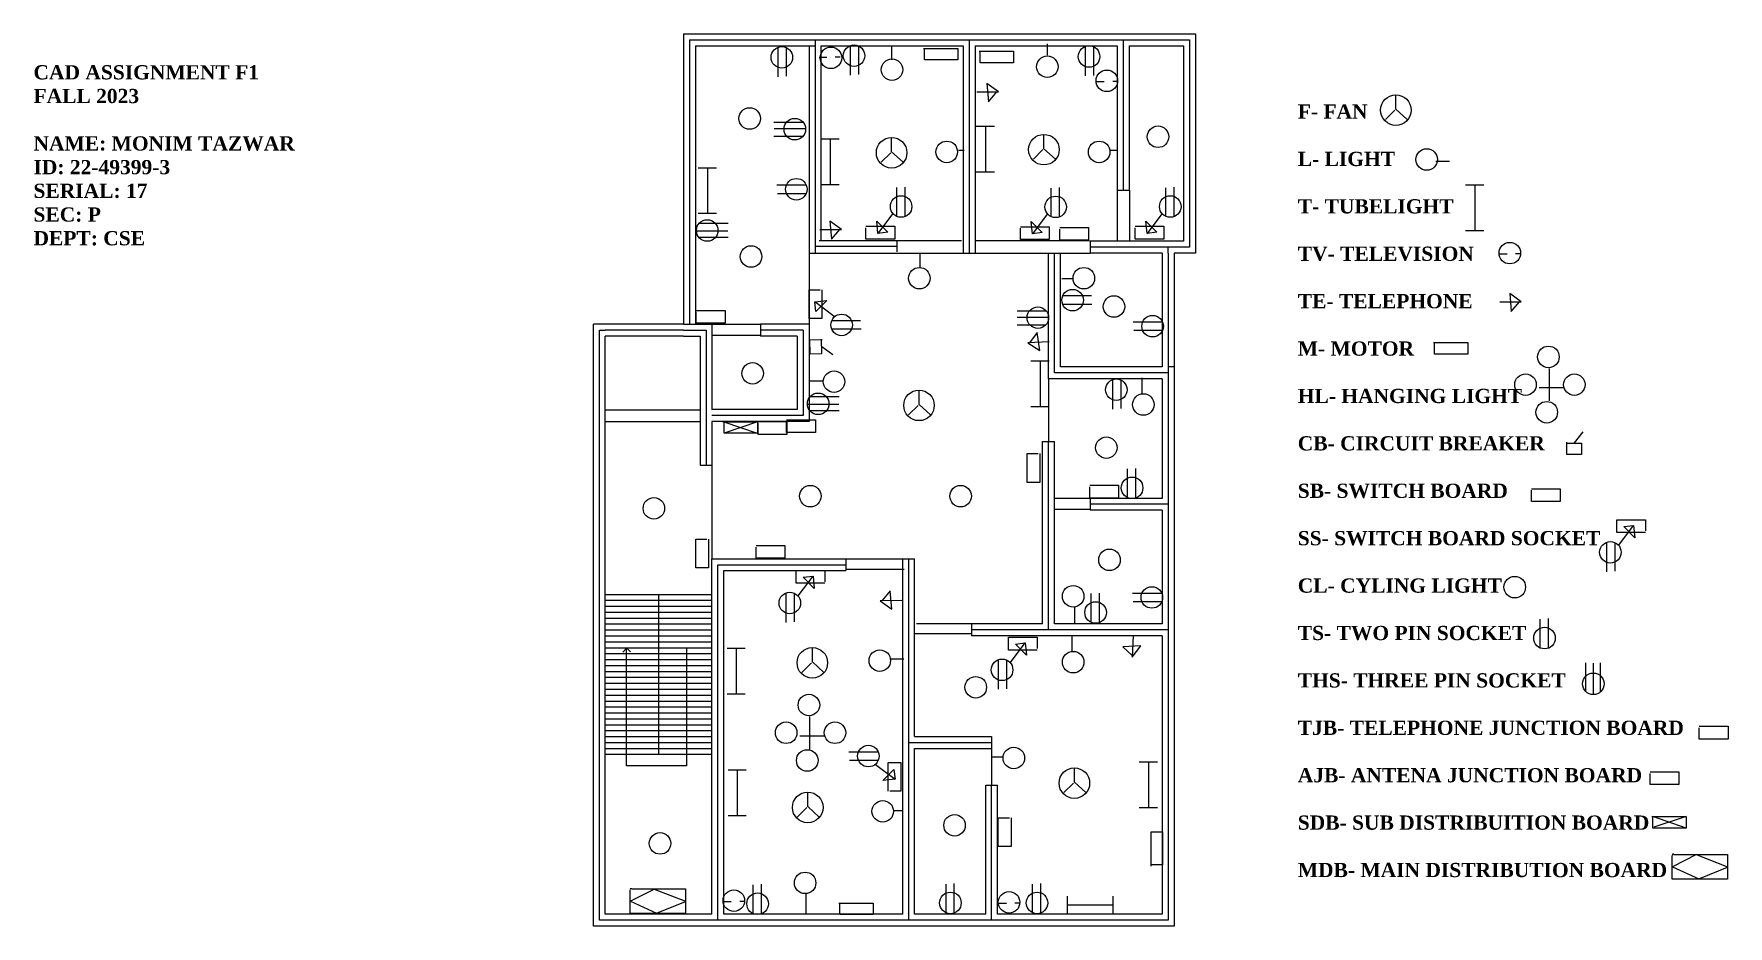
# Model space of a CAD drawing. Header units: inches. Extents: x -23324 to -21895, y 9677 to 10430.
import ezdxf

# ---------------------------------------------------------------- set-up
doc = ezdxf.new("R2010")
doc.units = ezdxf.units.IN
doc.header["$MEASUREMENT"] = 0

msp = doc.modelspace()

# ---------------------------------------------------------------- linework, layer by layer
for p, q in [((-22776.1, 10429.7), (-22752.1, 10429.7)), ((-22776.1, 10429.7), (-22776.1, 10184.7)), ((-22752.1, 10429.7), (-22670.1, 10429.7)), ((-22670.1, 10429.7), (-22540.1, 10429.7)), ((-22540.1, 10429.7), (-22410.1, 10429.7)), ((-22535.1, 10424.7), (-22535.1, 10244.7)), ((-22535.1, 10424.7), (-22535.1, 10244.7)), ((-22410.1, 10429.7), (-22344.1, 10429.7)), ((-22344.1, 10429.7), (-22344.1, 10419.7)), ((-22766.1, 10419.7), (-22766.1, 10184.7)), ((-22766.1, 10419.7), (-22752.1, 10419.7)), ((-22752.1, 10419.7), (-22670.1, 10419.7)), ((-22696.4, 10417.8), (-22696.4, 10393.5)), ((-22689.4, 10417.8), (-22689.4, 10394)), ((-22670.1, 10419.7), (-22670.1, 10244.7)), ((-22670.1, 10419.7), (-22665.1, 10419.7)), ((-22661.7, 10410.1), (-22655.2, 10410.1)), ((-22660.1, 10419.7), (-22660.1, 10255.3)), ((-22660.1, 10419.7), (-22540.1, 10419.7)), ((-22643.9, 10410.1), (-22648, 10410.1)), ((-22635.5, 10419.2), (-22635.5, 10394.9)), ((-22628.4, 10419.2), (-22628.4, 10395.4)), ((-22600.3, 10407.7), (-22600.3, 10418.9)), ((-22573.6, 10417.5), (-22544.6, 10417.5)), ((-22572.7, 10407.8), (-22572.7, 10417.5)), ((-22544.6, 10407.8), (-22572.7, 10407.8)), ((-22544.6, 10417.5), (-22544.6, 10407.8)), ((-22540.1, 10419.7), (-22540.1, 10244.7)), ((-22530.1, 10419.7), (-22410.1, 10419.7)), ((-22530.1, 10419.7), (-22530.1, 10244.7)), ((-22526.7, 10415), (-22497.7, 10415)), ((-22525.7, 10405.3), (-22525.7, 10415)), ((-22497.7, 10415), (-22497.7, 10405.3)), ((-22468.9, 10411.7), (-22468.9, 10421.3)), ((-22437.3, 10418.5), (-22437.3, 10394.2)), ((-22430.2, 10418.5), (-22430.2, 10394.7)), ((-22410.1, 10419.7), (-22410.1, 10297.7)), ((-22400.1, 10419.7), (-22354.1, 10419.7)), ((-22400.1, 10419.7), (-22400.1, 10297.7)), ((-22354.1, 10419.7), (-22354.1, 10254.7)), ((-22344.1, 10419.7), (-22344.1, 10244.7)), ((-22497.7, 10405.3), (-22525.7, 10405.3)), ((-22528.6, 10380.9), (-22510.4, 10380.9)), ((-22510.4, 10380.9), (-22520.2, 10387.9)), ((-22520.2, 10387.9), (-22518.8, 10372.5)), ((-22518.8, 10372.5), (-22511.8, 10380.9)), ((-22427.6, 10389.5), (-22421.1, 10389.5)), ((-22409.8, 10389.5), (-22413.9, 10389.5)), ((-22175.8, 10365.4), (-22183.8, 10357.4)), ((-22175, 10366.2), (-22175, 10377.4)), ((-22175, 10366.2), (-22165.4, 10357.4)), ((-22699.8, 10355.1), (-22675.6, 10355.1)), ((-22529.1, 10351.8), (-22513.8, 10351.8)), ((-22521.4, 10351.8), (-22521.4, 10313.4)), ((-22675.6, 10343.1), (-22699.8, 10343.1)), ((-22673.2, 10349.5), (-22699.7, 10349.5)), ((-22660.1, 10341), (-22644.7, 10341)), ((-22652.4, 10341), (-22652.4, 10302.6)), ((-22600.5, 10330.2), (-22600.5, 10341.5)), ((-22472, 10332.8), (-22472, 10344.1)), ((-22601.3, 10329.4), (-22609.4, 10321.4)), ((-22600.5, 10330.2), (-22590.9, 10321.4)), ((-22544.2, 10331.7), (-22539.4, 10331.7)), ((-22472.8, 10332), (-22480.8, 10324)), ((-22472, 10332.8), (-22462.3, 10324)), ((-22416, 10331.7), (-22409.6, 10331.7)), ((-22141.3, 10322.4), (-22129.7, 10322.4)), ((-22763.6, 10316.7), (-22748.2, 10316.7)), ((-22755.9, 10316.7), (-22755.9, 10278.3)), ((-22529.1, 10313.4), (-22513.8, 10313.4)), ((-22673.1, 10301.9), (-22697.3, 10301.9)), ((-22673.1, 10294.8), (-22696.9, 10294.8)), ((-22660.1, 10302.6), (-22644.7, 10302.6)), ((-22596.2, 10276.2), (-22596.2, 10300)), ((-22589.2, 10276.2), (-22589.2, 10300.4)), ((-22465.9, 10275.8), (-22465.9, 10299.6)), ((-22458.8, 10275.8), (-22458.8, 10300)), ((-22410.1, 10297.7), (-22400.1, 10297.7)), ((-22410.1, 10297.4), (-22410.1, 10254.6)), ((-22399.8, 10297.4), (-22399.8, 10254.6)), ((-22369.1, 10276.1), (-22369.1, 10299.9)), ((-22362.1, 10276.1), (-22362.1, 10300.3)), ((-22116.2, 10302.2), (-22100.8, 10302.2)), ((-22108.5, 10302.2), (-22108.5, 10263.8)), ((-22763.6, 10278.3), (-22748.2, 10278.3)), ((-22762.7, 10270), (-22738.5, 10270)), ((-22661.1, 10264.7), (-22642.9, 10264.7)), ((-22642.9, 10264.7), (-22652.7, 10271.7)), ((-22652.7, 10271.7), (-22651.3, 10256.4)), ((-22651.3, 10256.4), (-22644.3, 10264.7)), ((-22612.1, 10261.3), (-22613.1, 10271.7)), ((-22613.1, 10271.7), (-22603.8, 10262.4)), ((-22599.7, 10277.9), (-22612.1, 10261.3)), ((-22481.7, 10261), (-22482.8, 10271.3)), ((-22482.8, 10271.3), (-22473.4, 10262)), ((-22469.3, 10277.5), (-22481.7, 10261)), ((-22385, 10261.2), (-22386, 10271.6)), ((-22386, 10271.6), (-22376.7, 10262.3)), ((-22372.5, 10277.8), (-22385, 10261.2)), ((-22765.1, 10263.6), (-22738.6, 10263.6)), ((-22738.5, 10257.9), (-22762.7, 10257.9)), ((-22661.5, 10255.3), (-22596, 10255.3)), ((-22603.8, 10262.4), (-22612.1, 10261.3)), ((-22596, 10255.3), (-22596, 10245.8)), ((-22596, 10255.3), (-22541.4, 10255.3)), ((-22433.6, 10255), (-22530.2, 10255)), ((-22473.4, 10262), (-22481.7, 10261)), ((-22362.1, 10254.7), (-22433.1, 10254.7)), ((-22433.1, 10254.7), (-22433.1, 10244.7)), ((-22376.7, 10262.3), (-22385, 10261.2)), ((-22354.1, 10254.7), (-22362.1, 10254.7)), ((-22116.2, 10263.8), (-22100.8, 10263.8)), ((-22670.1, 10244.7), (-22660.1, 10244.7)), ((-22670.1, 10244.7), (-22670.1, 10184.7)), ((-22660.1, 10244.7), (-22468.1, 10244.7)), ((-22576.3, 10232.5), (-22576.3, 10244.5)), ((-22540.1, 10244.7), (-22530.1, 10244.7)), ((-22468.1, 10138.7), (-22468.1, 10244.7)), ((-22468.1, 10244.7), (-22458.1, 10244.7)), ((-22458.1, 10148.7), (-22458.1, 10244.7)), ((-22458.1, 10244.7), (-22433.1, 10244.7)), ((-22372.1, 10244.7), (-22433.1, 10244.7)), ((-22372.1, 10244.7), (-22372.1, 10148.7)), ((-22344.1, 10244.7), (-22362.1, 10244.7)), ((-22362.1, 10244.7), (-22362.1, 10138.7)), ((-22087.7, 10244.1), (-22081.2, 10244.1)), ((-22069.9, 10244.1), (-22074, 10244.1)), ((-22447.4, 10223), (-22457, 10223)), ((-22455.7, 10208.8), (-22431.9, 10208.8)), ((-22069.2, 10203.7), (-22079, 10210.7)), ((-22079, 10210.7), (-22077.6, 10195.3)), ((-22665.4, 10203.7), (-22655.1, 10204.8)), ((-22648.9, 10191.3), (-22665.4, 10203.7)), ((-22664.4, 10195.5), (-22665.4, 10203.7)), ((-22655.1, 10204.8), (-22664.4, 10195.5)), ((-22494.7, 10196.1), (-22470.5, 10196.1)), ((-22455.7, 10201.7), (-22431.5, 10201.7)), ((-22087.4, 10203.7), (-22069.2, 10203.7)), ((-22077.6, 10195.3), (-22070.6, 10203.7)), ((-22852.1, 10102.7), (-22852.1, 10184.7)), ((-22776.1, 10184.7), (-22852.1, 10184.7)), ((-22776.1, 10179.7), (-22842.1, 10179.7)), ((-22776.1, 10184.7), (-22752.1, 10184.7)), ((-22752.1, 10184.7), (-22752.1, 10112.7)), ((-22752.1, 10184.7), (-22752.1, 10112.7)), ((-22752.1, 10184.7), (-22711.1, 10184.7)), ((-22670.1, 10184.7), (-22711.1, 10184.7)), ((-22711.1, 10184.7), (-22711.1, 10174.7)), ((-22670.1, 10184.7), (-22670.1, 10102.7)), ((-22650.6, 10187.9), (-22626.8, 10187.9)), ((-22650.6, 10180.8), (-22626.3, 10180.8)), ((-22470.5, 10184), (-22494.7, 10184)), ((-22468.1, 10190.4), (-22494.6, 10190.4)), ((-22372.4, 10186.3), (-22396.6, 10186.3)), ((-22372.4, 10179.3), (-22396.2, 10179.3)), ((-22776.1, 10174.7), (-22842.1, 10174.7)), ((-22842.1, 10102.7), (-22842.1, 10174.7)), ((-22776.1, 10174.7), (-22762.1, 10174.7)), ((-22762.1, 10174.7), (-22762.1, 10065.7)), ((-22711.5, 10175.3), (-22752.1, 10175.3)), ((-22680.1, 10174.7), (-22711.1, 10174.7)), ((-22680.1, 10174.7), (-22680.1, 10112.7)), ((-22669.6, 10171.6), (-22659, 10171.9)), ((-22669.3, 10159.3), (-22669.6, 10171.6)), ((-22660, 10172), (-22659.7, 10159.6)), ((-22650.1, 10158.8), (-22659.3, 10165.7)), ((-22467.5, 10169.8), (-22485.6, 10168.9)), ((-22485.6, 10168.9), (-22475.5, 10162.4)), ((-22477.7, 10177.7), (-22484.2, 10168.9)), ((-22475.5, 10162.4), (-22477.7, 10177.7)), ((-22143.4, 10169.2), (-22114.4, 10169.2)), ((-22142.4, 10159.5), (-22142.4, 10169.2)), ((-22114.4, 10169.2), (-22114.4, 10159.5)), ((-22659.7, 10159.6), (-22669.3, 10159.3)), ((-22482.9, 10153.7), (-22467.6, 10153.7)), ((-22475.2, 10153.7), (-22475.2, 10115.3)), ((-22114.4, 10159.5), (-22142.4, 10159.5)), ((-22658.8, 10136.7), (-22669.6, 10136.7)), ((-22372.1, 10138.7), (-22468.1, 10138.7)), ((-22468.1, 10138.7), (-22468.1, 10085.7)), ((-22372.1, 10148.7), (-22458.1, 10148.7)), ((-22414.2, 10137.3), (-22414.2, 10113)), ((-22407.1, 10137.3), (-22407.1, 10113.5)), ((-22389.1, 10125.3), (-22389.1, 10139.3)), ((-22372.1, 10138.7), (-22372.1, 10037.7)), ((-22362.1, 10138.7), (-22362.1, 10032.7)), ((-22045.8, 10147.3), (-22045.8, 10119.9)), ((-22669.1, 10123.6), (-22644.8, 10123.6)), ((-22577.4, 10117), (-22577.4, 10128.3)), ((-22033.4, 10130.9), (-22054, 10130.9)), ((-22762.2, 10112.2), (-22841.6, 10112.2)), ((-22680.1, 10112.7), (-22752.1, 10112.7)), ((-22671.4, 10117.2), (-22645, 10117.2)), ((-22644.8, 10111.6), (-22669.1, 10111.6)), ((-22578.2, 10116.2), (-22586.2, 10108.2)), ((-22577.4, 10117), (-22567.8, 10108.2)), ((-22482.9, 10115.3), (-22467.6, 10115.3)), ((-22852.1, 9986.7), (-22852.1, 10102.7)), ((-22842.1, 9986.7), (-22842.1, 10102.7)), ((-22842.1, 10102.7), (-22761.9, 10102.7)), ((-22670.1, 10102.7), (-22752.1, 10102.7)), ((-22752.1, 10102.7), (-22752.1, 10065.7)), ((-22752.1, 10102.7), (-22752.1, 10065.7)), ((-22742.8, 10102.2), (-22713.8, 10102.2)), ((-22713.7, 10092.4), (-22741.9, 10102.1)), ((-22741.8, 10092.6), (-22741.8, 10102.2)), ((-22713.7, 10102.4), (-22741, 10093.1)), ((-22713.8, 10102.2), (-22713.8, 10092.6)), ((-22017.4, 10093.8), (-22024.6, 10084.7)), ((-22713.8, 10092.6), (-22741.8, 10092.6)), ((-22473.1, 9931.7), (-22473.1, 10085.7)), ((-22473.1, 10085.7), (-22463.1, 10085.7)), ((-22463.1, 9931.7), (-22463.1, 10085.7)), ((-22030.9, 10084.2), (-22018.5, 10084.2)), ((-22030.8, 10074.6), (-22030.8, 10085.2)), ((-22018.5, 10084.2), (-22018.5, 10074.6)), ((-22762.1, 10065.7), (-22752.1, 10065.7)), ((-22752.1, 10065.7), (-22752.1, 9986.7)), ((-22018.5, 10074.6), (-22030.8, 10074.6)), ((-22401.4, 10038.7), (-22401.4, 10062.5)), ((-22394.3, 10038.7), (-22394.3, 10062.9)), ((-22433.2, 10037.6), (-22463.1, 10037.6)), ((-22372.1, 10037.7), (-22433.1, 10037.7)), ((-22433.1, 10037.7), (-22433.1, 10027.7)), ((-22432.8, 10028.3), (-22463.1, 10028.3)), ((-22372.1, 10027.7), (-22433.1, 10027.7)), ((-22372.1, 10027.7), (-22372.1, 9931.7)), ((-22362.1, 10032.7), (-22362.1, 9926.7)), ((-21986.9, 9998.3), (-21974.4, 10014.9)), ((-21982.7, 10013.9), (-21974.4, 10014.9)), ((-21973.4, 10004.5), (-21982.7, 10013.9)), ((-21974.4, 10014.9), (-21973.4, 10004.5)), ((-21997.3, 10000.1), (-21997.3, 9975.8)), ((-21990.3, 10000.1), (-21990.3, 9976.3)), ((-22852.1, 9676.7), (-22852.1, 9986.7)), ((-22852.1, 9676.7), (-22852.1, 9986.7)), ((-22842.1, 9686.7), (-22842.1, 9986.7)), ((-22752.1, 9686.7), (-22752.1, 9986.7)), ((-22752.1, 9986.7), (-22639.1, 9986.7)), ((-22639.1, 9986.7), (-22639.1, 9976.7)), ((-22639.1, 9986.7), (-22591.1, 9986.7)), ((-22591.1, 9686.7), (-22591.1, 9986.7)), ((-22591.1, 9986.7), (-22581.1, 9986.7)), ((-22581.1, 9836.7), (-22581.1, 9986.7)), ((-22742.1, 9686.7), (-22742.1, 9976.7)), ((-22742.1, 9976.7), (-22639.1, 9976.7)), ((-22679.3, 9955.5), (-22666.8, 9972.1)), ((-22675.1, 9971.1), (-22666.8, 9972.1)), ((-22665.8, 9961.7), (-22675.1, 9971.1)), ((-22666.8, 9972.1), (-22665.8, 9961.7)), ((-22639.1, 9978.1), (-22589.8, 9978.1)), ((-22842.1, 9956.7), (-22752.1, 9956.7)), ((-22842.1, 9951.7), (-22752.1, 9951.7)), ((-22797.1, 9956.7), (-22797.1, 9821.7)), ((-22689.7, 9957.3), (-22689.7, 9933)), ((-22682.7, 9957.3), (-22682.7, 9933.5)), ((-22591.9, 9951.4), (-22610.1, 9951.2)), ((-22610.1, 9951.2), (-22600.2, 9944.3)), ((-22601.7, 9959.7), (-22608.7, 9951.2)), ((-22600.2, 9944.3), (-22601.7, 9959.7)), ((-22432.2, 9933.5), (-22432.2, 9957.3)), ((-22425.1, 9933.5), (-22425.1, 9957.7)), ((-22373, 9957.4), (-22397.2, 9957.4)), ((-22373, 9950.3), (-22396.8, 9950.3)), ((-22842.1, 9946.7), (-22752.1, 9946.7)), ((-22842.1, 9941.7), (-22752.1, 9941.7)), ((-22842.1, 9936.7), (-22752.1, 9936.7)), ((-22446.2, 9945.9), (-22446.2, 9932.6)), ((-22053.3, 9911.9), (-22053.3, 9935.7)), ((-22046.3, 9911.9), (-22046.3, 9936.2)), ((-22842.1, 9931.7), (-22752.1, 9931.7)), ((-22842.1, 9926.7), (-22752.1, 9926.7)), ((-22842.1, 9921.7), (-22752.1, 9921.7)), ((-22533.2, 9923.4), (-22581.6, 9923.4)), ((-22533.1, 9931.7), (-22579.4, 9931.7)), ((-22473.1, 9931.7), (-22533.1, 9931.7)), ((-22533.1, 9931.7), (-22533.1, 9921.7)), ((-22468.1, 9921.7), (-22533.1, 9921.7)), ((-22468.1, 9921.7), (-22533.1, 9921.7)), ((-22468.1, 9921.7), (-22533.1, 9921.7)), ((-22372.1, 9921.7), (-22468.1, 9921.7)), ((-22372.1, 9931.7), (-22463.1, 9931.7)), ((-22448.1, 9908.7), (-22448.1, 9921.3)), ((-22396.7, 9922), (-22397.5, 9903.8)), ((-22372.1, 9921.7), (-22372.1, 9830.7)), ((-22362.1, 9926.7), (-22362.1, 9830.7)), ((-22842.1, 9916.7), (-22752.1, 9916.7)), ((-22842.1, 9911.7), (-22752.1, 9911.7)), ((-22824.1, 9911.4), (-22827.4, 9908)), ((-22824.1, 9812.1), (-22824.1, 9911.7)), ((-22823.9, 9911.2), (-22820.9, 9908.2)), ((-22773.5, 9911.7), (-22773.5, 9812.1)), ((-22739.4, 9911.2), (-22724, 9911.2)), ((-22731.7, 9911.2), (-22731.7, 9872.8)), ((-22667.4, 9899.7), (-22667.4, 9910.9)), ((-22500.2, 9899.2), (-22487.7, 9915.7)), ((-22496, 9914.7), (-22487.7, 9915.7)), ((-22486.7, 9905.4), (-22496, 9914.7)), ((-22487.7, 9915.7), (-22486.7, 9905.4)), ((-22390.1, 9913.3), (-22405.5, 9912.5)), ((-22405.5, 9912.5), (-22397.4, 9905.2)), ((-22397.5, 9903.8), (-22390.1, 9913.3)), ((-22842.1, 9906.7), (-22752.1, 9906.7)), ((-22842.1, 9901.7), (-22752.1, 9901.7)), ((-22842.1, 9896.7), (-22752.1, 9896.7)), ((-22668.2, 9898.9), (-22676.2, 9890.8)), ((-22667.4, 9899.7), (-22657.7, 9890.8)), ((-22601.7, 9902.3), (-22590.2, 9902.3)), ((-22510.6, 9900.9), (-22510.6, 9876.7)), ((-22503.6, 9900.9), (-22503.6, 9877.1)), ((-22014.6, 9874.5), (-22014.6, 9898.8)), ((-22008.2, 9872.2), (-22008.2, 9898.7)), ((-22002.6, 9898.8), (-22002.6, 9874.5)), ((-22842.1, 9891.7), (-22752.1, 9891.7)), ((-22842.1, 9891.7), (-22752.1, 9891.7)), ((-22842.1, 9886.7), (-22752.1, 9886.7)), ((-22842.1, 9881.7), (-22752.1, 9881.7)), ((-22842.1, 9876.7), (-22752.1, 9876.7)), ((-22842.1, 9871.7), (-22752.1, 9871.7)), ((-22842.1, 9866.7), (-22752.1, 9866.7)), ((-22739.4, 9872.8), (-22724, 9872.8)), ((-22842.1, 9861.7), (-22752.1, 9861.7)), ((-22842.1, 9856.7), (-22752.1, 9856.7)), ((-22842.1, 9851.7), (-22752.1, 9851.7)), ((-22669.7, 9853.5), (-22669.7, 9826.1)), ((-22842.1, 9846.7), (-22752.1, 9846.7)), ((-22842.1, 9841.7), (-22752.1, 9841.7)), ((-22842.1, 9836.7), (-22752.1, 9836.7)), ((-22657.4, 9837.1), (-22678, 9837.1)), ((-22581.1, 9836.7), (-22516.1, 9836.7)), ((-22516.1, 9836.7), (-22516.1, 9826.7)), ((-22842.1, 9831.7), (-22752.1, 9831.7)), ((-22842.1, 9826.7), (-22752.1, 9826.7)), ((-22842.1, 9821.7), (-22752.1, 9821.7)), ((-22612.2, 9823.5), (-22636.5, 9823.5)), ((-22581.1, 9826.7), (-22516.1, 9826.7)), ((-22581.1, 9686.7), (-22581.1, 9826.7)), ((-22516.1, 9826.7), (-22516.1, 9795.7)), ((-22372.1, 9830.7), (-22372.1, 9686.7)), ((-22362.1, 9830.7), (-22362.1, 9676.7)), ((-22773.5, 9812.1), (-22824.1, 9812.1)), ((-22738.5, 9808.5), (-22723.1, 9808.5)), ((-22730.8, 9808.5), (-22730.8, 9770.1)), ((-22612.2, 9816.4), (-22636, 9816.4)), ((-22614, 9813), (-22597.4, 9800.6)), ((-22607.8, 9799.5), (-22598.5, 9808.9)), ((-22598.5, 9808.9), (-22597.4, 9800.6)), ((-22506.5, 9819.3), (-22515.4, 9819.3)), ((-22446.3, 9798.2), (-22446.3, 9809.5)), ((-22391.5, 9815.3), (-22376.1, 9815.3)), ((-22383.8, 9815.3), (-22383.8, 9776.9)), ((-22597.4, 9800.6), (-22607.8, 9799.5)), ((-22521.1, 9686.7), (-22521.1, 9795.7)), ((-22521.1, 9795.7), (-22511.1, 9795.7)), ((-22511.1, 9686.7), (-22511.1, 9795.7)), ((-22447.1, 9797.4), (-22455.1, 9789.4)), ((-22446.3, 9798.2), (-22436.6, 9789.4)), ((-22671.3, 9777.7), (-22671.3, 9788.9)), ((-22738.5, 9770.1), (-22723.1, 9770.1)), ((-22672.1, 9776.9), (-22680.1, 9768.8)), ((-22671.3, 9777.7), (-22661.6, 9768.8)), ((-22599.1, 9774.2), (-22591.5, 9774.2)), ((-22391.5, 9776.9), (-22376.1, 9776.9)), ((-21959.1, 9769.2), (-21930.1, 9769.2)), ((-21958.2, 9759.5), (-21958.2, 9769.2)), ((-21930, 9759.4), (-21958.2, 9769.1)), ((-21930, 9769.3), (-21957.4, 9760.1)), ((-21930.1, 9769.2), (-21930.1, 9759.5)), ((-22381.6, 9727.4), (-22381.6, 9756.4)), ((-22381.6, 9756.4), (-22371.9, 9756.4)), ((-22371.9, 9756.4), (-22371.9, 9728.3)), ((-21930.1, 9759.5), (-21958.2, 9759.5)), ((-21941.8, 9716.3), (-21941.8, 9736.2)), ((-21940.6, 9737.4), (-21941.7, 9737.4)), ((-21941.7, 9737.4), (-21941.7, 9737.4)), ((-21941.7, 9737.4), (-21941.7, 9736.5)), ((-21921.3, 9737.1), (-21941.5, 9726.8)), ((-21940.6, 9737.3), (-21895.1, 9737.3)), ((-21921.5, 9737.1), (-21895.1, 9726.8)), ((-21895.1, 9737.3), (-21895.1, 9716.3)), ((-22371.9, 9728.3), (-22381.6, 9728.3)), ((-21941.5, 9726.8), (-21919.5, 9716.6)), ((-21919.5, 9716.6), (-21895.1, 9726.6)), ((-22819.8, 9708.3), (-22821, 9708.3)), ((-22821, 9708.3), (-22821, 9708.3)), ((-22821, 9708.3), (-22821, 9707.5)), ((-22821, 9687.3), (-22821, 9707.1)), ((-22800.5, 9708), (-22820.7, 9697.8)), ((-22819.8, 9708.3), (-22774.3, 9708.3)), ((-22800.8, 9708), (-22774.3, 9697.8)), ((-22774.3, 9708.3), (-22774.3, 9687.3)), ((-22717.4, 9687.7), (-22717.4, 9711.5)), ((-22710.3, 9687.7), (-22710.3, 9712)), ((-22554.6, 9688.4), (-22554.6, 9712.2)), ((-22547.6, 9688.4), (-22547.6, 9712.7)), ((-22481.6, 9688.4), (-22481.6, 9712.2)), ((-22474.5, 9688.4), (-22474.5, 9712.7)), ((-21895.1, 9716.3), (-21941.8, 9716.3)), ((-22820.7, 9697.8), (-22798.8, 9687.6)), ((-22798.8, 9687.6), (-22774.3, 9697.5)), ((-22742.4, 9697.6), (-22735.9, 9697.6)), ((-22724.6, 9697.6), (-22728.7, 9697.6)), ((-22672.8, 9704.5), (-22672.8, 9686.7)), ((-22645.1, 9696.2), (-22616.1, 9696.2)), ((-22644.1, 9686.6), (-22644.1, 9696.2)), ((-22616.1, 9696.2), (-22616.1, 9686.6)), ((-22510.1, 9696.2), (-22503.6, 9696.2)), ((-22492.3, 9696.2), (-22496.5, 9696.2)), ((-22452.3, 9702), (-22452.3, 9686.6)), ((-22413.9, 9694.3), (-22452.3, 9694.3)), ((-22413.9, 9702), (-22413.9, 9686.6)), ((-22752.1, 9686.7), (-22842.1, 9686.7)), ((-22774.3, 9687.3), (-22821, 9687.3)), ((-22591.1, 9686.7), (-22742.1, 9686.7)), ((-22616.1, 9686.6), (-22644.1, 9686.6)), ((-22521.1, 9686.7), (-22581.1, 9686.7)), ((-22372.1, 9686.7), (-22511.1, 9686.7)), ((-22752.1, 9676.7), (-22852.1, 9676.7)), ((-22586.1, 9676.7), (-22752.1, 9676.7)), ((-22516.1, 9676.7), (-22586.1, 9676.7)), ((-22362.1, 9676.7), (-22516.1, 9676.7))]:
    msp.add_line(p, q)
at = {"color": 1}
for p, q in [((-22771.1, 10424.7), (-22771.1, 10184.7)), ((-22771.1, 10424.7), (-22752.1, 10424.7)), ((-22752.1, 10424.7), (-22670.1, 10424.7)), ((-22670.1, 10424.7), (-22540.1, 10424.7)), ((-22665.1, 10424.7), (-22665.1, 10244.7)), ((-22540.1, 10424.7), (-22410.1, 10424.7)), ((-22535.1, 10424.7), (-22535.1, 10244.7)), ((-22410.1, 10424.7), (-22349.1, 10424.7)), ((-22405.1, 10424.7), (-22405.1, 10297.7)), ((-22349.1, 10424.7), (-22349.1, 10249.7)), ((-22665, 10250.6), (-22596.2, 10250.6)), ((-22367.1, 10244.7), (-22367.1, 10250.2)), ((-22463.1, 10143.7), (-22463.1, 10244.7)), ((-22362.1, 10249.7), (-22433.1, 10249.7)), ((-22367.1, 10244.7), (-22367.1, 10138.7)), ((-22349.1, 10249.7), (-22362.1, 10249.7)), ((-22847.1, 10102.7), (-22847.1, 10179.7)), ((-22847.1, 10179.7), (-22842.1, 10179.7)), ((-22776.1, 10179.7), (-22842.1, 10179.7)), ((-22776.1, 10179.7), (-22757.1, 10179.7)), ((-22757.1, 10179.7), (-22757.1, 10065.7)), ((-22675.1, 10179.7), (-22711.1, 10179.7)), ((-22675.1, 10179.7), (-22675.1, 10107.7)), ((-22367.1, 10143.7), (-22463.1, 10143.7)), ((-22367.1, 10138.7), (-22367.1, 10032.7)), ((-22675.1, 10107.7), (-22752.1, 10107.7)), ((-22847.1, 9986.7), (-22847.1, 10102.7)), ((-22468.1, 9926.7), (-22468.1, 10085.7)), ((-22367.1, 10032.7), (-22433.1, 10032.7)), ((-22367.1, 10032.7), (-22367.1, 9926.7)), ((-22847.1, 9681.7), (-22847.1, 9986.7)), ((-22747.1, 9681.7), (-22747.1, 9981.7)), ((-22747.1, 9981.7), (-22639.1, 9981.7)), ((-22586.1, 9681.7), (-22586.1, 9986.7)), ((-22468.1, 9926.7), (-22533.1, 9926.7)), ((-22367.1, 9926.7), (-22468.1, 9926.7)), ((-22367.1, 9926.7), (-22367.1, 9830.7)), ((-22586.1, 9831.7), (-22516.1, 9831.7)), ((-22367.1, 9830.7), (-22367.1, 9681.7)), ((-22516.1, 9681.7), (-22516.1, 9795.7)), ((-22752.1, 9681.7), (-22847.1, 9681.7)), ((-22586.1, 9681.7), (-22752.1, 9681.7)), ((-22516.1, 9681.7), (-22586.1, 9681.7)), ((-22367.1, 9681.7), (-22516.1, 9681.7))]:
    msp.add_line(p, q, dxfattribs=at)
at = {"color": 6}
for p, q in [((-22622.2, 10267.3), (-22597.9, 10267.3)), ((-22622.2, 10256.6), (-22622.2, 10266)), ((-22597.9, 10267.3), (-22597.9, 10256.6)), ((-22491.8, 10267), (-22467.5, 10267)), ((-22491.8, 10256.2), (-22491.8, 10265.7)), ((-22467.5, 10267), (-22467.5, 10256.2)), ((-22458.7, 10266.3), (-22434.4, 10266.3)), ((-22458.7, 10255.5), (-22458.7, 10265)), ((-22434.4, 10266.3), (-22434.4, 10255.5)), ((-22395, 10267.3), (-22370.7, 10267.3)), ((-22395, 10256.5), (-22395, 10265.9)), ((-22370.7, 10267.3), (-22370.7, 10256.5)), ((-22597.9, 10256.6), (-22622.2, 10256.6)), ((-22467.5, 10256.2), (-22491.8, 10256.2)), ((-22434.4, 10255.5), (-22458.7, 10255.5)), ((-22370.7, 10256.5), (-22395, 10256.5)), ((-22670.2, 10189.5), (-22670.2, 10213.8)), ((-22670.2, 10213.8), (-22660.7, 10213.8)), ((-22659.4, 10213.8), (-22659.4, 10189.5)), ((-22765.3, 10196.3), (-22741, 10196.3)), ((-22765.3, 10185.5), (-22765.3, 10194.9)), ((-22741, 10196.3), (-22741, 10185.5)), ((-22741, 10185.5), (-22765.3, 10185.5)), ((-22659.4, 10189.5), (-22670.2, 10189.5)), ((-22486.2, 10051.2), (-22486.2, 10075.5)), ((-22486.2, 10075.5), (-22476.8, 10075.5)), ((-22475.5, 10075.5), (-22475.5, 10051.2)), ((-22475.5, 10051.2), (-22486.2, 10051.2)), ((-22433.3, 10048.8), (-22409, 10048.8)), ((-22433.3, 10038), (-22433.3, 10047.5)), ((-22409, 10038), (-22433.3, 10038)), ((-22409, 10048.8), (-22409, 10038)), ((-22060.6, 10045.9), (-22036.3, 10045.9)), ((-22060.6, 10035.2), (-22060.6, 10044.6)), ((-22036.3, 10045.9), (-22036.3, 10035.2)), ((-22036.3, 10035.2), (-22060.6, 10035.2)), ((-21988.7, 10008.9), (-21988.7, 10019.7)), ((-21988.7, 10019.7), (-21964.4, 10019.7)), ((-21964.4, 10008.9), (-21988.7, 10008.9)), ((-21964.4, 10019.7), (-21964.4, 10010.2)), ((-22765.7, 9979), (-22765.7, 10003.3)), ((-22765.7, 10003.3), (-22756.3, 10003.3)), ((-22754.9, 10003.3), (-22754.9, 9979)), ((-22714.9, 9998), (-22690.6, 9998)), ((-22714.9, 9987.2), (-22714.9, 9996.6)), ((-22690.6, 9998), (-22690.6, 9987.2)), ((-22754.9, 9979), (-22765.7, 9979)), ((-22690.6, 9987.2), (-22714.9, 9987.2)), ((-22681.1, 9966.1), (-22681.1, 9976.9)), ((-22681.1, 9976.9), (-22656.8, 9976.9)), ((-22656.8, 9966.1), (-22681.1, 9966.1)), ((-22656.8, 9976.9), (-22656.8, 9967.4)), ((-22502, 9909.7), (-22502, 9920.5)), ((-22502, 9920.5), (-22477.6, 9920.5)), ((-22477.6, 9909.7), (-22502, 9909.7)), ((-22477.6, 9920.5), (-22477.6, 9911)), ((-22603.4, 9790.5), (-22603.4, 9814.8)), ((-22603.4, 9814.8), (-22592.6, 9814.8)), ((-22592.6, 9814.8), (-22592.6, 9790.5)), ((-22592.6, 9790.5), (-22602.1, 9790.5)), ((-22510.5, 9743.8), (-22510.5, 9768.1)), ((-22510.5, 9768.1), (-22501.1, 9768.1)), ((-22499.7, 9768.1), (-22499.7, 9743.8)), ((-22499.7, 9743.8), (-22510.5, 9743.8))]:
    msp.add_line(p, q, dxfattribs=at)
at = {"color": 255}
msp.add_line((-22362.1, 10148.7), (-22367.1, 10148.7), dxfattribs=at)
at = {"color": 2}
for p, q in [((-22713.1, 10102.5), (-22688.8, 10102.5)), ((-22713.1, 10091.7), (-22713.1, 10101.2)), ((-22688.8, 10102.5), (-22688.8, 10091.7)), ((-22688.8, 10091.7), (-22713.1, 10091.7)), ((-21919, 9845.4), (-21894.7, 9845.4)), ((-21919, 9834.6), (-21919, 9844.1)), ((-21894.7, 9845.4), (-21894.7, 9834.6)), ((-21894.7, 9834.6), (-21919, 9834.6))]:
    msp.add_line(p, q, dxfattribs=at)
at = {"color": 4}
for p, q in [((-22689.1, 10104.1), (-22664.8, 10104.1)), ((-22689.1, 10093.3), (-22689.1, 10102.8)), ((-22664.8, 10093.3), (-22689.1, 10093.3)), ((-22664.8, 10104.1), (-22664.8, 10093.3)), ((-21960.5, 9806.9), (-21936.2, 9806.9)), ((-21960.5, 9796.1), (-21960.5, 9805.5)), ((-21936.2, 9796.1), (-21960.5, 9796.1)), ((-21936.2, 9806.9), (-21936.2, 9796.1))]:
    msp.add_line(p, q, dxfattribs=at)
for centre, radius in [((-22693.1, 10409.9), 9.09), ((-22651.7, 10409.5), 9.09), ((-22632.2, 10411.3), 9.09), ((-22600.2, 10399.5), 9.09), ((-22469.1, 10402), 9.09), ((-22433.9, 10410.6), 9.09), ((-22418.9, 10390.1), 9.09), ((-22720.3, 10358.3), 9.09), ((-22175, 10365.4), 12.9), ((-22682.2, 10349.3), 9.09), ((-22375.7, 10342.9), 9.09), ((-22600.5, 10329.4), 12.9), ((-22554, 10330.1), 9.09), ((-22472, 10332), 12.9), ((-22425.4, 10330.1), 9.09), ((-22149, 10323.7), 9.09), ((-22680.9, 10298.6), 9.09), ((-22592.5, 10284), 9.09), ((-22365.4, 10284), 9.09), ((-22462.1, 10283.7), 9.09), ((-22756.1, 10263.8), 9.09), ((-22719.1, 10241.8), 9.09), ((-22078.9, 10244.7), 9.09), ((-22577.1, 10223.5), 9.09), ((-22438.3, 10223.5), 9.09), ((-22447.8, 10205), 9.09), ((-22412.9, 10199.6), 9.09), ((-22642.7, 10184.1), 9.09), ((-22477.1, 10190.2), 9.09), ((-22380.3, 10183), 9.09), ((-22046.3, 10157.1), 9.09), ((-22717.8, 10143.2), 9.09), ((-22649.1, 10136.2), 9.09), ((-22410.9, 10129.4), 9.09), ((-22065.6, 10133.7), 9.09), ((-22024.4, 10133.7), 9.09), ((-22662.5, 10117.5), 9.09), ((-22577.4, 10116.2), 12.9), ((-22388.1, 10116.9), 9.09), ((-22047.7, 10110.4), 9.09), ((-22419.3, 10080.5), 9.09), ((-22397.6, 10046.6), 9.09), ((-22801.1, 10029.3), 9.09), ((-22669.1, 10039.6), 9.09), ((-22542.3, 10039.6), 9.09), ((-22416.7, 9985.8), 9.09), ((-21994, 9992.2), 9.09), ((-22074.7, 9962.8), 9.09), ((-22686.4, 9949.4), 9.09), ((-22447.3, 9955.1), 9.09), ((-22428.4, 9941.4), 9.09), ((-22380.9, 9954.1), 9.09), ((-22049.6, 9919.8), 9.09), ((-22667.4, 9898.9), 12.9), ((-22610.5, 9900.8), 9.09), ((-22447.3, 9899.5), 9.09), ((-22507.3, 9893), 9.09), ((-22529.5, 9878.3), 9.09), ((-22008.4, 9881.2), 9.09), ((-22670.3, 9863.3), 9.09), ((-22689.5, 9839.9), 9.09), ((-22648.3, 9839.9), 9.09), ((-22671.7, 9816.5), 9.09), ((-22620.1, 9820.2), 9.09), ((-22497.4, 9818.6), 9.09), ((-22446.3, 9797.4), 12.9), ((-22671.3, 9776.9), 12.9), ((-22608, 9773.6), 9.09), ((-22547.4, 9761.8), 9.09), ((-22795.9, 9746.5), 9.09), ((-22673.5, 9713.2), 9.09), ((-22733.6, 9698.2), 9.09), ((-22713.6, 9695.6), 9.09), ((-22550.9, 9696.3), 9.09), ((-22501.4, 9696.8), 9.09), ((-22477.8, 9696.3), 9.09)]:
    msp.add_circle(centre, radius)

# ---------------------------------------------------------------- texts
at = {"char_height": 12, "attachment_point": 1}
for s, insert in [('{\\fTimes New Roman|b1|i0|c0|p18;CAD ASSIGNMENT F1\\PFALL 2023\\P\\PNAME: MONIM TAZWAR\\PID: 22-49399-3\\PSERIAL: 17\\PSEC: P\\PDEPT: CSE}', (-23324.6, 10403.3)), ('{\\fTimes New Roman|b1|i0|c0|p18;F- FAN\\P\\PL- LIGHT\\P\\PT- TUBELIGHT\\P\\PTV- TELEVISION\\P\\PTE- TELEPHONE \\P\\PM- MOTOR\\P\\PHL- HANGING LIGHT\\P\\PCB- CIRCUIT BREAKER\\P\\PSB- SWITCH BOARD\\P\\PSS- SWITCH BOARD SOCKET\\P\\PCL- CYLING LIGHT\\P\\PTS- TWO PIN SOCKET\\P\\PTHS- THREE PIN SOCKET \\P\\PTJB- TELEPHONE JUNCTION BOARD\\P\\PAJB- ANTENA JUNCTION BOARD\\P\\PSDB- SUB DISTRIBUITION BOARD\\P\\PMDB- MAIN DISTRIBUTION BOARD}', (-22257.8, 10370.2))]:
    msp.add_mtext(s, dxfattribs=dict(at, insert=insert))

doc.saveas('drawing.dxf')
